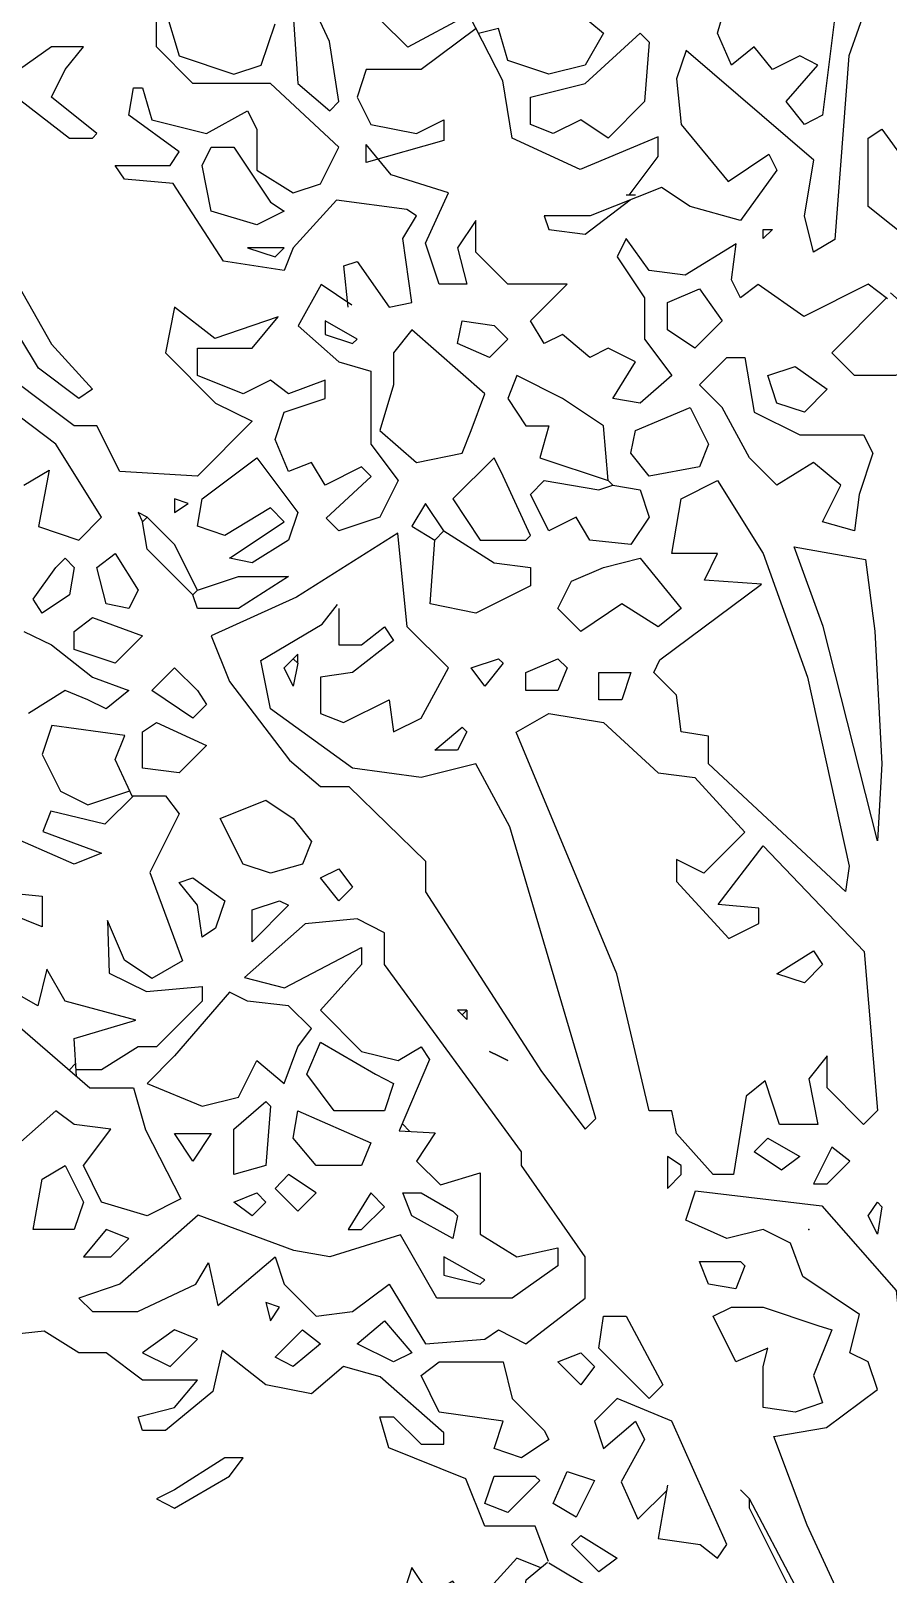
# Model space of a CAD drawing. Header units: metres. Extents: x -3.8 to 7.9, y -0.6 to 14.
# Drawn here: x 2.965 to 3.726, y 9.556 to 10.925 of the extents above; entities that cross this region are included whole.
import ezdxf

# ---------------------------------------------------------------- set-up
doc = ezdxf.new("R2010")
doc.units = ezdxf.units.M
doc.layers.add('ceco.net 88 green shadow', color=102, linetype='Continuous')
doc.layers.add('ceco.net 88 pair trees', color=7, linetype='Continuous')

msp = doc.modelspace()

# ---------------------------------------------------------------- linework, layer by layer
at = {"layer": 'ceco.net 88 green shadow', "linetype": 'Continuous'}
for p, q in [((3.4573, 10.8785), (3.5059, 10.9231)), ((3.5059, 10.9231), (3.514, 10.915)), ((2.9834, 10.9109), (2.9551, 10.8907)), ((3.0118, 10.9109), (2.9834, 10.9109)), ((2.9956, 10.8907), (3.0118, 10.9109)), ((3.514, 10.915), (3.5099, 10.8623)), ((2.9834, 10.8664), (2.9956, 10.8907)), ((2.947, 10.8704), (2.9996, 10.8299)), ((3.4087, 10.8664), (3.4573, 10.8785)), ((3.0239, 10.834), (2.9834, 10.8664)), ((3.4087, 10.8421), (3.4087, 10.8664)), ((3.5099, 10.8623), (3.4775, 10.8299)), ((3.4289, 10.834), (3.4087, 10.8421)), ((3.4532, 10.8461), (3.4289, 10.834)), ((3.4775, 10.8299), (3.4532, 10.8461)), ((2.9996, 10.8299), (3.0199, 10.8299)), ((3.0199, 10.8299), (3.0239, 10.834)), ((3.1171, 10.8056), (3.1252, 10.8218)), ((3.1252, 10.8218), (3.1454, 10.8218)), ((3.1454, 10.8218), (3.1778, 10.7732)), ((3.1252, 10.7651), (3.1171, 10.8056)), ((3.1778, 10.7732), (3.19, 10.7651)), ((3.1657, 10.753), (3.1252, 10.7651)), ((3.19, 10.7651), (3.1657, 10.753)), ((3.6233, 10.7489), (3.6152, 10.7408)), ((3.6152, 10.7408), (3.6152, 10.7489)), ((3.6152, 10.7489), (3.6233, 10.7489)), ((3.19, 10.7327), (3.1576, 10.7327)), ((3.1576, 10.7327), (3.1819, 10.7246)), ((3.1819, 10.7246), (3.19, 10.7327)), ((3.5302, 10.6841), (3.5585, 10.6963)), ((3.5585, 10.6963), (3.5788, 10.6679)), ((3.5302, 10.6598), (3.5302, 10.6841)), ((3.2548, 10.6517), (3.2264, 10.6679)), ((3.2264, 10.6679), (3.2264, 10.6558)), ((3.3439, 10.6477), (3.3479, 10.6679)), ((3.3479, 10.6679), (3.3763, 10.6639)), ((3.3763, 10.6639), (3.3884, 10.6517)), ((3.5788, 10.6679), (3.5545, 10.6436)), ((3.2264, 10.6558), (3.2507, 10.6477)), ((3.2507, 10.6477), (3.2548, 10.6517)), ((3.3034, 10.6598), (3.2872, 10.6396)), ((3.3682, 10.6031), (3.3034, 10.6598)), ((3.3884, 10.6517), (3.3722, 10.6355)), ((3.5545, 10.6436), (3.5302, 10.6598)), ((3.2872, 10.6396), (3.2872, 10.6112)), ((3.3722, 10.6355), (3.3439, 10.6477)), ((3.5585, 10.6112), (3.5828, 10.6355)), ((3.5828, 10.6355), (3.599, 10.6355)), ((3.599, 10.6355), (3.6071, 10.5869)), ((3.6193, 10.6193), (3.6436, 10.6274)), ((3.6436, 10.6274), (3.6719, 10.6072)), ((3.2872, 10.6112), (3.275, 10.5707)), ((3.3965, 10.6193), (3.3884, 10.5991)), ((3.437, 10.5991), (3.3965, 10.6193)), ((3.5788, 10.591), (3.5585, 10.6112)), ((3.6274, 10.595), (3.6193, 10.6193)), ((3.356, 10.5707), (3.3682, 10.6031)), ((3.3884, 10.5991), (3.4046, 10.5748)), ((3.4735, 10.5748), (3.437, 10.5991)), ((3.6517, 10.5869), (3.6274, 10.595)), ((3.6719, 10.6072), (3.6517, 10.5869)), ((3.5018, 10.5707), (3.5504, 10.591)), ((3.5504, 10.591), (3.5666, 10.5586)), ((3.6031, 10.5464), (3.5788, 10.591)), ((3.6071, 10.5869), (3.6476, 10.5667)), ((3.275, 10.5707), (3.3074, 10.5424)), ((3.3479, 10.5505), (3.356, 10.5707)), ((3.4046, 10.5748), (3.4249, 10.5748)), ((3.4249, 10.5748), (3.4168, 10.5464)), ((3.4775, 10.5262), (3.4735, 10.5748)), ((3.4978, 10.5505), (3.5018, 10.5707)), ((3.5666, 10.5586), (3.5585, 10.5383)), ((3.6476, 10.5667), (3.6841, 10.5667)), ((3.6841, 10.5667), (3.7043, 10.5667)), ((3.7043, 10.5667), (3.7124, 10.5505)), ((3.1171, 10.51), (3.1657, 10.5464)), ((3.1657, 10.5464), (3.2021, 10.4978)), ((3.3074, 10.5424), (3.3479, 10.5505)), ((3.3763, 10.5464), (3.3398, 10.51)), ((3.3844, 10.5302), (3.3763, 10.5464)), ((3.4168, 10.5464), (3.4775, 10.5262)), ((3.514, 10.5302), (3.4978, 10.5505)), ((3.6274, 10.5221), (3.6031, 10.5464)), ((3.6598, 10.5424), (3.6274, 10.5221)), ((3.6841, 10.5221), (3.6598, 10.5424)), ((3.7124, 10.5505), (3.7003, 10.514)), ((3.4087, 10.4776), (3.3844, 10.5302)), ((3.4087, 10.514), (3.4208, 10.5262)), ((3.4208, 10.5262), (3.4694, 10.5181)), ((3.4816, 10.5221), (3.4775, 10.5262)), ((3.5585, 10.5383), (3.514, 10.5302)), ((3.4249, 10.4816), (3.4087, 10.514)), ((3.4694, 10.5181), (3.4816, 10.5221)), ((3.4816, 10.5221), (3.5059, 10.5181)), ((3.5059, 10.5181), (3.514, 10.4938)), ((3.6679, 10.4897), (3.6841, 10.5221)), ((3.7003, 10.514), (3.6962, 10.4816)), ((3.1049, 10.5059), (3.0928, 10.51)), ((3.0928, 10.51), (3.0928, 10.4978)), ((3.0928, 10.4978), (3.1049, 10.5059)), ((3.113, 10.4857), (3.1171, 10.51)), ((3.1778, 10.5019), (3.1373, 10.4776)), ((3.19, 10.4897), (3.1778, 10.5019)), ((3.3155, 10.5059), (3.3034, 10.4857)), ((3.3317, 10.4816), (3.3155, 10.5059)), ((3.3398, 10.51), (3.3641, 10.4735)), ((3.0685, 10.4938), (3.0604, 10.4978)), ((3.0604, 10.4978), (3.0644, 10.4897)), ((3.0685, 10.4938), (3.0644, 10.4897)), ((3.0685, 10.4654), (3.0644, 10.4897)), ((3.0928, 10.4695), (3.0685, 10.4938)), ((3.1373, 10.4776), (3.113, 10.4857)), ((3.1414, 10.4573), (3.19, 10.4897)), ((3.2021, 10.4978), (3.194, 10.4735)), ((3.3034, 10.4857), (3.3236, 10.4735)), ((3.4492, 10.4938), (3.4249, 10.4816)), ((3.4613, 10.4735), (3.4492, 10.4938)), ((3.514, 10.4938), (3.4978, 10.4695)), ((3.6962, 10.4816), (3.6679, 10.4897)), ((3.194, 10.4735), (3.1616, 10.4533)), ((3.3196, 10.4168), (3.3236, 10.4735)), ((3.3317, 10.4816), (3.3236, 10.4735)), ((3.3317, 10.4816), (3.3763, 10.4533)), ((3.3641, 10.4735), (3.4046, 10.4735)), ((3.4046, 10.4735), (3.4087, 10.4776)), ((3.4978, 10.4695), (3.4613, 10.4735)), ((3.0239, 10.4492), (3.0401, 10.4614)), ((3.0401, 10.4614), (3.0604, 10.429)), ((3.109, 10.4249), (3.0685, 10.4654)), ((3.113, 10.429), (3.0928, 10.4695)), ((2.9672, 10.4209), (2.9875, 10.4492)), ((2.9875, 10.4492), (2.9956, 10.4573)), ((2.9956, 10.4573), (3.0037, 10.4492)), ((3.0037, 10.4492), (2.9996, 10.4249)), ((3.032, 10.4168), (3.0239, 10.4492)), ((3.1616, 10.4533), (3.1414, 10.4573)), ((3.3763, 10.4533), (3.4087, 10.4492)), ((3.4087, 10.4492), (3.4087, 10.433)), ((3.4451, 10.4371), (3.4735, 10.4492)), ((3.4735, 10.4492), (3.5059, 10.4573)), ((3.5059, 10.4573), (3.5423, 10.4128)), ((3.113, 10.429), (3.1495, 10.4411)), ((3.1495, 10.4411), (3.1778, 10.4411)), ((3.194, 10.4411), (3.1495, 10.4128)), ((3.1778, 10.4411), (3.194, 10.4411)), ((3.4087, 10.433), (3.3601, 10.4087)), ((3.433, 10.4128), (3.4451, 10.4371)), ((2.9753, 10.4087), (2.9672, 10.4209)), ((2.9996, 10.4249), (2.9753, 10.4087)), ((3.0523, 10.4128), (3.032, 10.4168)), ((3.0604, 10.429), (3.0523, 10.4128)), ((3.113, 10.429), (3.109, 10.4249)), ((3.113, 10.4128), (3.109, 10.4249)), ((3.3601, 10.4087), (3.3196, 10.4168)), ((3.4897, 10.4168), (3.4532, 10.3925)), ((3.5221, 10.3966), (3.4897, 10.4168)), ((3.0037, 10.3925), (3.0199, 10.4047)), ((3.0199, 10.4047), (3.0644, 10.3885)), ((3.1495, 10.4128), (3.113, 10.4128)), ((3.4532, 10.3925), (3.433, 10.4128)), ((3.5423, 10.4128), (3.5221, 10.3966)), ((2.9591, 10.3925), (2.9834, 10.3804)), ((3.0037, 10.3763), (3.0037, 10.3925)), ((2.9834, 10.3804), (3.0199, 10.352)), ((3.0401, 10.3642), (3.0037, 10.3763)), ((3.0644, 10.3885), (3.0401, 10.3642)), ((3.19, 10.3601), (3.1981, 10.3682)), ((3.2021, 10.3723), (3.1981, 10.3682)), ((3.2021, 10.3642), (3.1981, 10.3682)), ((3.2021, 10.3642), (3.1981, 10.3439)), ((3.2021, 10.3642), (3.2021, 10.3723)), ((3.356, 10.3601), (3.3803, 10.3682)), ((3.3844, 10.3642), (3.3682, 10.3439)), ((3.3803, 10.3682), (3.3844, 10.3642)), ((3.4046, 10.3561), (3.433, 10.3682)), ((3.433, 10.3682), (3.4411, 10.3601)), ((3.0199, 10.352), (3.0523, 10.3399)), ((3.0725, 10.3399), (3.0928, 10.3601)), ((3.0928, 10.3601), (3.113, 10.3399)), ((3.1981, 10.3439), (3.19, 10.3601)), ((3.3682, 10.3439), (3.356, 10.3601)), ((3.4046, 10.3399), (3.4046, 10.3561)), ((3.4411, 10.3601), (3.433, 10.3399)), ((3.4694, 10.3318), (3.4694, 10.3561)), ((3.4694, 10.3561), (3.4978, 10.3561)), ((3.4978, 10.3561), (3.4897, 10.3318)), ((2.9956, 10.3399), (2.9632, 10.3196)), ((3.0158, 10.3318), (2.9956, 10.3399)), ((3.0523, 10.3399), (3.032, 10.3237)), ((3.109, 10.3156), (3.0725, 10.3399)), ((3.113, 10.3399), (3.1211, 10.3277)), ((3.433, 10.3399), (3.4046, 10.3399)), ((3.032, 10.3237), (3.0158, 10.3318)), ((3.1211, 10.3277), (3.109, 10.3156)), ((3.4897, 10.3318), (3.4694, 10.3318)), ((3.0644, 10.3034), (3.0766, 10.3115)), ((3.0766, 10.3115), (3.1211, 10.2913)), ((3.3236, 10.2872), (3.3479, 10.3075)), ((3.3479, 10.3075), (3.352, 10.3034)), ((3.0644, 10.271), (3.0644, 10.3034)), ((3.352, 10.3034), (3.3439, 10.2872)), ((3.1211, 10.2913), (3.0968, 10.267)), ((3.3439, 10.2872), (3.3236, 10.2872)), ((3.0968, 10.267), (3.0644, 10.271)), ((3.1333, 10.2265), (3.1738, 10.2427)), ((3.1738, 10.2427), (3.1981, 10.2265)), ((3.1535, 10.186), (3.1333, 10.2265)), ((3.1981, 10.2265), (3.2143, 10.2062)), ((3.2143, 10.2062), (3.2062, 10.186)), ((3.1778, 10.1779), (3.1535, 10.186)), ((3.2062, 10.186), (3.1778, 10.1779)), ((3.0968, 10.1698), (3.109, 10.1738)), ((3.109, 10.1738), (3.1373, 10.1536)), ((3.2224, 10.1738), (3.2386, 10.1819)), ((3.2386, 10.1536), (3.2224, 10.1738)), ((3.2386, 10.1819), (3.2507, 10.1657)), ((3.113, 10.1495), (3.0968, 10.1698)), ((3.2507, 10.1657), (3.2386, 10.1536)), ((3.1171, 10.1212), (3.113, 10.1495)), ((3.1373, 10.1536), (3.1292, 10.1293)), ((3.1616, 10.1455), (3.1859, 10.1536)), ((3.194, 10.1495), (3.1616, 10.1171)), ((3.1616, 10.1171), (3.1616, 10.1455)), ((3.1859, 10.1536), (3.194, 10.1495)), ((3.1292, 10.1293), (3.1171, 10.1212)), ((3.6274, 10.0888), (3.6598, 10.109)), ((3.6598, 10.109), (3.6679, 10.0969)), ((3.6517, 10.0807), (3.6274, 10.0888)), ((3.6679, 10.0969), (3.6517, 10.0807)), ((3.1414, 10.0726), (3.0928, 10.0159)), ((3.1576, 10.0645), (3.1414, 10.0726)), ((3.194, 10.0604), (3.1576, 10.0645)), ((3.2143, 10.0402), (3.194, 10.0604)), ((3.352, 10.0564), (3.3439, 10.0564)), ((3.3439, 10.0564), (3.3479, 10.0523)), ((3.352, 10.0564), (3.3479, 10.0523)), ((3.352, 10.0483), (3.3479, 10.0523)), ((3.352, 10.0564), (3.352, 10.0483)), ((3.2021, 10.024), (3.2143, 10.0402)), ((3.19, 9.9916), (3.2021, 10.024)), ((3.2102, 9.9997), (3.2224, 10.028)), ((3.2224, 10.028), (3.271, 9.9997)), ((3.3803, 10.0159), (3.3722, 10.0199)), ((3.3722, 10.0199), (3.3803, 10.0159)), ((3.0928, 10.0159), (3.0685, 9.9916)), ((3.1495, 9.9794), (3.1657, 10.0118)), ((3.1657, 10.0118), (3.19, 9.9916)), ((3.3803, 10.0159), (3.3884, 10.0118)), ((3.3884, 10.0118), (3.3803, 10.0159)), ((3.2345, 9.9673), (3.2102, 9.9997)), ((3.271, 9.9997), (3.2872, 9.9916)), ((3.0685, 9.9916), (3.1171, 9.9713)), ((3.1171, 9.9713), (3.1495, 9.9794)), ((3.2872, 9.9916), (3.2791, 9.9673)), ((3.1454, 9.9511), (3.1738, 9.9754)), ((3.1738, 9.9754), (3.1778, 9.9713)), ((3.1778, 9.9713), (3.1738, 9.9187)), ((3.1981, 9.943), (3.2021, 9.9673)), ((3.2021, 9.9673), (3.2669, 9.9389)), ((3.2791, 9.9673), (3.2345, 9.9673)), ((3.109, 9.9227), (3.0928, 9.947)), ((3.0928, 9.947), (3.1252, 9.947)), ((3.1252, 9.947), (3.109, 9.9227)), ((3.1454, 9.9106), (3.1454, 9.9511)), ((3.2183, 9.9187), (3.1981, 9.943)), ((3.2669, 9.9389), (3.2588, 9.9187)), ((3.6071, 9.9308), (3.6193, 9.943)), ((3.6193, 9.943), (3.6476, 9.9268)), ((3.5423, 9.9187), (3.5302, 9.9268)), ((3.5302, 9.9268), (3.5302, 9.8984)), ((3.6314, 9.9146), (3.6071, 9.9308)), ((3.6476, 9.9268), (3.6314, 9.9146)), ((3.676, 9.9349), (3.6598, 9.9025)), ((3.6922, 9.9227), (3.676, 9.9349)), ((2.9753, 9.9065), (2.9956, 9.9187)), ((2.9956, 9.9187), (3.0118, 9.8863)), ((3.1738, 9.9187), (3.1454, 9.9106)), ((3.194, 9.9106), (3.1819, 9.8984)), ((3.2183, 9.8944), (3.194, 9.9106)), ((3.2588, 9.9187), (3.2183, 9.9187)), ((3.5302, 9.8984), (3.5423, 9.9106)), ((3.5423, 9.9106), (3.5423, 9.9187)), ((3.6719, 9.9025), (3.6922, 9.9227)), ((2.9672, 9.862), (2.9753, 9.9065)), ((3.1819, 9.8984), (3.2021, 9.8782)), ((3.6598, 9.9025), (3.6719, 9.9025)), ((3.0118, 9.8863), (3.0037, 9.862)), ((3.1454, 9.8863), (3.1657, 9.8944)), ((3.1616, 9.8741), (3.1454, 9.8863)), ((3.1738, 9.8863), (3.1616, 9.8741)), ((3.1657, 9.8944), (3.1738, 9.8863)), ((3.2021, 9.8782), (3.2183, 9.8944)), ((3.2669, 9.8944), (3.2467, 9.862)), ((3.2791, 9.8822), (3.2669, 9.8944)), ((3.3034, 9.8741), (3.2953, 9.8944)), ((3.2953, 9.8944), (3.3115, 9.8944)), ((3.3115, 9.8944), (3.3398, 9.8782)), ((3.7084, 9.8741), (3.7165, 9.8863)), ((3.7165, 9.8863), (3.7205, 9.8822)), ((3.2588, 9.862), (3.2791, 9.8822)), ((3.3398, 9.8539), (3.3034, 9.8741)), ((3.3398, 9.8782), (3.3439, 9.8741)), ((3.3439, 9.8741), (3.3398, 9.8539)), ((3.7165, 9.8579), (3.7084, 9.8741)), ((3.7205, 9.8822), (3.7165, 9.8579)), ((3.0037, 9.862), (2.9672, 9.862)), ((3.032, 9.862), (3.0118, 9.8377)), ((3.0523, 9.8539), (3.032, 9.862)), ((3.2467, 9.862), (3.2588, 9.862)), ((3.0361, 9.8377), (3.0523, 9.8539)), ((3.0118, 9.8377), (3.0361, 9.8377)), ((3.3682, 9.8174), (3.3317, 9.8377)), ((3.3317, 9.8377), (3.3317, 9.8215)), ((3.5666, 9.8134), (3.5585, 9.8336)), ((3.5585, 9.8336), (3.595, 9.8336)), ((3.599, 9.8296), (3.5909, 9.8093)), ((3.595, 9.8336), (3.599, 9.8296)), ((3.3317, 9.8215), (3.3641, 9.8134)), ((3.3641, 9.8134), (3.3682, 9.8174)), ((3.5909, 9.8093), (3.5666, 9.8134)), ((3.1859, 9.7931), (3.1738, 9.7972)), ((3.1738, 9.7972), (3.1778, 9.781)), ((3.1778, 9.781), (3.1859, 9.7931)), ((3.5707, 9.785), (3.5869, 9.7931)), ((3.5869, 9.7931), (3.6152, 9.7931)), ((3.6152, 9.7931), (3.6638, 9.7769)), ((3.2548, 9.7607), (3.2791, 9.781)), ((3.2791, 9.781), (3.3034, 9.7526)), ((3.4694, 9.7567), (3.4735, 9.785)), ((3.4735, 9.785), (3.4937, 9.785)), ((3.4937, 9.785), (3.5261, 9.7243)), ((3.5909, 9.7445), (3.5707, 9.785)), ((3.6638, 9.7769), (3.676, 9.7729)), ((3.0928, 9.7729), (3.0644, 9.7526)), ((3.0887, 9.7405), (3.113, 9.7648)), ((3.113, 9.7648), (3.0928, 9.7729)), ((3.1819, 9.7486), (3.2062, 9.7729)), ((3.2224, 9.7607), (3.1981, 9.7405)), ((3.2062, 9.7729), (3.2224, 9.7607)), ((3.2872, 9.7445), (3.2548, 9.7607)), ((3.676, 9.7729), (3.6598, 9.7324)), ((3.0644, 9.7526), (3.0887, 9.7405)), ((3.1981, 9.7405), (3.1819, 9.7486)), ((3.3034, 9.7526), (3.2872, 9.7445)), ((3.433, 9.7445), (3.4532, 9.7526)), ((3.4532, 9.7526), (3.4654, 9.7405)), ((3.514, 9.7121), (3.4694, 9.7567)), ((3.6193, 9.7567), (3.5909, 9.7445)), ((3.6152, 9.7405), (3.6193, 9.7567)), ((3.3115, 9.7324), (3.3277, 9.7445)), ((3.3277, 9.7), (3.3115, 9.7324)), ((3.3277, 9.7445), (3.3844, 9.7445)), ((3.3844, 9.7445), (3.3925, 9.7121)), ((3.4532, 9.7243), (3.433, 9.7445)), ((3.4654, 9.7405), (3.4532, 9.7243)), ((3.6152, 9.704), (3.6152, 9.7405)), ((3.6598, 9.7324), (3.6679, 9.7081)), ((3.5261, 9.7243), (3.514, 9.7121)), ((3.3925, 9.7121), (3.4208, 9.6838)), ((3.6679, 9.7081), (3.6436, 9.7)), ((3.3844, 9.6919), (3.3277, 9.7)), ((3.3763, 9.6676), (3.3844, 9.6919)), ((3.6436, 9.7), (3.6152, 9.704)), ((3.4208, 9.6838), (3.4249, 9.6757)), ((3.4006, 9.6595), (3.3763, 9.6676)), ((3.4249, 9.6757), (3.4006, 9.6595)), ((3.1373, 9.6595), (3.0928, 9.6311)), ((3.1535, 9.6595), (3.1373, 9.6595)), ((3.1414, 9.6433), (3.1535, 9.6595)), ((3.0928, 9.6149), (3.1414, 9.6433)), ((3.3682, 9.619), (3.3763, 9.6433)), ((3.3763, 9.6433), (3.4127, 9.6433)), ((3.4168, 9.6392), (3.3884, 9.6109)), ((3.4127, 9.6433), (3.4168, 9.6392)), ((3.4289, 9.619), (3.4411, 9.6473)), ((3.4411, 9.6473), (3.4654, 9.6392)), ((3.4654, 9.6392), (3.4492, 9.6068)), ((3.0928, 9.6311), (3.0766, 9.623)), ((3.0766, 9.623), (3.0928, 9.6149)), ((3.6031, 9.623), (3.595, 9.6311)), ((3.595, 9.6311), (3.6031, 9.623)), ((3.6436, 9.5461), (3.6031, 9.623)), ((3.6031, 9.6149), (3.6031, 9.623)), ((3.3884, 9.6109), (3.3682, 9.619)), ((3.4492, 9.6068), (3.4289, 9.619)), ((3.6395, 9.542), (3.6031, 9.6149)), ((3.4451, 9.5825), (3.4532, 9.5906)), ((3.4694, 9.5582), (3.4451, 9.5825)), ((3.4532, 9.5906), (3.4856, 9.5704)), ((3.4856, 9.5704), (3.4694, 9.5582))]:
    msp.add_line(p, q, dxfattribs=at)
msp.add_point((3.6557, 9.862), dxfattribs=at)
at = {"layer": 'ceco.net 88 pair trees', "linetype": 'Continuous'}
for p, q in [((3.5018, 10.7793), (3.4937, 10.7793)), ((3.0049, 10.0092), (2.9992, 10.0033)), ((3.3013, 9.9492), (3.2949, 9.9557))]:
    msp.add_line(p, q, dxfattribs=at)
for points in [[(2.6898, 11.1302), (2.7366, 11.0525), (2.789, 11), (2.7728, 10.9595), (2.866, 10.8542), (2.9836, 10.6473), (3.0199, 10.6072), (3.0077, 10.5991), (2.9719, 10.626), (2.7965, 10.9166), (2.6918, 10.9919), (2.6594, 10.9919), (2.5622, 11.0365), (2.4784, 11.1003), (2.4205, 11.1256), (2.3931, 11.1118), (2.3245, 11.1193), (2.3071, 11.1134), (2.3289, 11.0871)], [(3.5152, 10.9624), (3.5059, 10.9717), (3.5059, 10.9597), (3.563, 10.9761), (3.599, 11.0243), (3.599, 11.0527), (3.6355, 11.0648), (3.6598, 11.0567), (3.676, 11.0365), (3.6476, 10.996), (3.68, 10.9474), (3.6679, 10.8502), (3.6517, 10.8421), (3.6355, 10.8623), (3.6638, 10.8947), (3.6476, 10.9028), (3.6233, 10.8907), (3.6071, 10.9109), (3.5869, 10.8947), (3.5747, 10.9231), (3.5832, 10.953), (3.5415, 10.9437), (3.5083, 10.9603)], [(3.1981, 10.9393), (3.2021, 10.8785), (3.2305, 10.8542), (3.2386, 10.8623), (3.2303, 10.9158), (3.1989, 10.9832)], [(3.4963, 10.7793), (3.5221, 10.8137), (3.5221, 10.8311), (3.4526, 10.802), (3.3925, 10.8299), (3.384, 10.8809), (3.354, 10.9395), (3.2997, 10.9105), (3.275, 10.9352), (3.2831, 10.9595), (3.3074, 10.9514), (3.3601, 10.9636), (3.3884, 10.9393), (3.4087, 10.9514), (3.4127, 10.9879), (3.4249, 10.9636), (3.4735, 10.9231), (3.4573, 10.8947), (3.4249, 10.8866), (3.3884, 10.8988), (3.3803, 10.9271), (3.3625, 10.9227)], [(3.7468, 10.9514), (3.7084, 10.9514), (3.6911, 10.9028), (3.6788, 10.74), (3.6598, 10.7287), (3.6517, 10.7611), (3.66, 10.8103), (3.5468, 10.9077), (3.5383, 10.8826), (3.5423, 10.8421), (3.5842, 10.7916), (3.6203, 10.8157), (3.6274, 10.8016), (3.595, 10.757), (3.5504, 10.7692), (3.5249, 10.7862), (3.4615, 10.7611), (3.4208, 10.7611), (3.4249, 10.7489), (3.4573, 10.7449), (3.497, 10.7752)], [(3.2467, 10.6801), (3.243, 10.7167), (3.2548, 10.7206), (3.2831, 10.6801), (3.3034, 10.6841), (3.2953, 10.7408), (3.3074, 10.7611), (3.2989, 10.7667), (3.2365, 10.775), (3.1981, 10.7327), (3.19, 10.7125), (3.1363, 10.7208), (3.0915, 10.7896), (3.0482, 10.7935), (3.0401, 10.8056), (3.0887, 10.8056), (3.0968, 10.8178), (3.0523, 10.8502), (3.0563, 10.8745), (3.0644, 10.8745), (3.0725, 10.8461), (3.1211, 10.834), (3.1576, 10.8542), (3.1657, 10.838), (3.1657, 10.8016), (3.1981, 10.7813), (3.2224, 10.7894), (3.2386, 10.8218), (3.1778, 10.8785), (3.109, 10.8785), (3.0766, 10.9109), (3.0766, 10.9433)], [(3.0847, 10.9433), (3.0968, 10.9028), (3.1454, 10.8866), (3.1697, 10.8947), (3.1819, 10.9312)], [(3.3603, 10.9271), (3.3115, 10.8907), (3.2629, 10.8907), (3.2548, 10.8664), (3.2669, 10.8421), (3.3074, 10.834), (3.3317, 10.8461), (3.3317, 10.8279), (3.2629, 10.8082), (3.2629, 10.8242)], [(3.7491, 10.7368), (3.7084, 10.7692), (3.7084, 10.8299), (3.7205, 10.838), (3.7408, 10.8097)], [(3.7256, 10.6874), (3.7084, 10.7003), (3.6513, 10.6718), (3.6108, 10.7001), (3.595, 10.6882), (3.5869, 10.7044), (3.5913, 10.7362), (3.5458, 10.7084), (3.514, 10.7125), (3.4937, 10.7408), (3.4856, 10.7246), (3.5099, 10.6882), (3.5099, 10.6517), (3.5342, 10.6193), (3.5059, 10.595), (3.4816, 10.5991), (3.5018, 10.6315), (3.4775, 10.6436), (3.4613, 10.6355), (3.437, 10.6558), (3.4208, 10.6477), (3.4087, 10.6679), (3.4411, 10.7003), (3.3884, 10.7003), (3.3601, 10.7287), (3.3601, 10.757), (3.3439, 10.7327), (3.352, 10.7003), (3.3277, 10.7003), (3.3155, 10.7368), (3.336, 10.7815), (3.2851, 10.7973), (3.2629, 10.8242)], [(3.2501, 10.6819), (3.2228, 10.7001), (3.2025, 10.6635), (3.2386, 10.6315), (3.2669, 10.6234), (3.2669, 10.5586), (3.2912, 10.5262), (3.275, 10.4938), (3.2386, 10.4816), (3.2272, 10.493), (3.2673, 10.5298), (3.2588, 10.5383), (3.2264, 10.5221), (3.2143, 10.5424), (3.194, 10.5343), (3.1819, 10.5626), (3.19, 10.5869), (3.2264, 10.5991), (3.2264, 10.6153), (3.194, 10.6031), (3.1778, 10.6153), (3.1535, 10.6031), (3.113, 10.6193), (3.113, 10.6436), (3.1616, 10.6436), (3.1847, 10.6716), (3.1286, 10.6521), (3.0928, 10.6801), (3.0847, 10.6396), (3.1292, 10.595), (3.1616, 10.5788), (3.113, 10.5302), (3.0442, 10.5343), (3.0239, 10.5748), (3.0037, 10.5748), (2.9227, 10.6355)], [(3.7282, 10.6926), (3.7671, 10.6582), (3.8862, 10.6687), (3.9036, 10.6339), (3.9593, 10.6307), (3.9554, 10.6074), (3.9212, 10.595), (3.8866, 10.595), (3.8461, 10.6315), (3.8339, 10.595), (3.8467, 10.565), (3.921, 10.5563), (3.9394, 10.4614), (3.9437, 10.331), (3.904, 10.2589), (3.8862, 10.2589), (3.8165, 10.5219), (3.8177, 10.5788), (3.7853, 10.6031), (3.7691, 10.6355), (3.7327, 10.6193), (3.6962, 10.6193), (3.676, 10.6396), (3.7246, 10.6882)], [(2.9591, 10.5221), (2.9814, 10.5355), (2.9721, 10.4855), (3.0077, 10.4735), (3.028, 10.4938), (2.9875, 10.5586), (2.9227, 10.6072)], [(3.5235, 10.3672), (3.6138, 10.4344), (3.563, 10.4379), (3.5747, 10.4614), (3.5342, 10.4614), (3.5423, 10.51), (3.5747, 10.5262), (3.6152, 10.4614), (3.6545, 10.3518), (3.6914, 10.1841), (3.6881, 10.1617), (3.5666, 10.2751), (3.5666, 10.2994), (3.5423, 10.3034), (3.5383, 10.3358), (3.518, 10.3561), (3.5235, 10.3672)], [(3.2386, 10.4128), (3.2386, 10.3804), (3.2588, 10.3804), (3.2791, 10.3966), (3.2872, 10.3844), (3.2507, 10.3561), (3.2224, 10.352), (3.2224, 10.3196), (3.2426, 10.3115), (3.2831, 10.3318), (3.2872, 10.3034), (3.3115, 10.3156), (3.3358, 10.3601), (3.2993, 10.3966), (3.291, 10.4796), (3.2009, 10.4229), (3.1252, 10.3885), (3.1414, 10.348), (3.1948, 10.2781), (3.2224, 10.2548), (3.2473, 10.2548), (3.3155, 10.1886), (3.3155, 10.1615), (3.4184, 10.0021), (3.4573, 9.9511), (3.4666, 9.9604), (3.3904, 10.219), (3.3601, 10.2751), (3.3115, 10.2629), (3.2507, 10.271), (3.1778, 10.3237), (3.1693, 10.3666), (3.2236, 10.399), (3.2373, 10.4162)], [(3.6428, 10.4676), (3.7059, 10.4563), (3.7144, 10.3927), (3.7205, 10.2751), (3.7165, 10.2068), (3.6683, 10.3968), (3.6428, 10.4676)], [(3.0553, 10.2457), (3.0399, 10.2789), (3.0486, 10.3), (2.9838, 10.3091), (2.9753, 10.2832), (2.9915, 10.2508), (3.0158, 10.2386), (3.0529, 10.251)], [(3.6, 9.9802), (3.5889, 9.9106), (3.5707, 9.9106), (3.5383, 9.947), (3.5342, 9.9673), (3.514, 9.9673), (3.4854, 10.0888), (3.3959, 10.303), (3.4249, 10.3196), (3.4735, 10.3115), (3.5221, 10.267), (3.5545, 10.2629), (3.599, 10.2143), (3.5626, 10.1779), (3.5383, 10.19), (3.5383, 10.1706), (3.5848, 10.1202), (3.6112, 10.1333), (3.6112, 10.1471), (3.5753, 10.1503), (3.6152, 10.2022), (3.7047, 10.1086), (3.7167, 9.9675), (3.7043, 9.9551), (3.6719, 9.9875), (3.6719, 10.0159), (3.6557, 9.9956), (3.6638, 9.9551), (3.6296, 9.9551), (3.6168, 9.9938), (3.6, 9.9802)], [(3.0563, 10.2467), (3.031, 10.2214), (2.9828, 10.2329), (2.9757, 10.2149), (3.028, 10.1957), (3.0037, 10.186), (2.9389, 10.2143)], [(3.0551, 10.2467), (3.0847, 10.2467), (3.0968, 10.2305), (3.0709, 10.1785), (3.0998, 10.1003), (3.0725, 10.0847), (3.0482, 10.1009), (3.0332, 10.1359), (3.0348, 10.0894), (3.0679, 10.073), (3.1171, 10.0774), (3.1171, 10.0645), (3.0766, 10.024), (3.0604, 10.024), (3.028, 10.0037), (3.0055, 10.0037)], [(2.9368, 10.1615), (2.9753, 10.1576), (2.9753, 10.1305), (2.8777, 10.1698)], [(3.319, 10.0128), (3.2922, 9.9496), (3.324, 9.9478), (3.3074, 9.9227), (3.3289, 9.9015), (3.3641, 9.9122), (3.3641, 9.8579), (3.3965, 9.8377), (3.433, 9.8458), (3.433, 9.8296), (3.3925, 9.8012), (3.3256, 9.8012), (3.2934, 9.8573), (3.2305, 9.8377), (3.1987, 9.8433), (3.1136, 9.8747), (3.0442, 9.8134), (3.0077, 9.8012), (3.0199, 9.7891), (3.06, 9.7891), (3.1116, 9.8136), (3.1229, 9.8324), (3.131, 9.7945), (3.1819, 9.8377), (3.19, 9.8134), (3.2183, 9.785), (3.2507, 9.7891), (3.2831, 9.8134), (3.3155, 9.7607), (3.3682, 9.7648), (3.3803, 9.7729), (3.4046, 9.7607), (3.4573, 9.8012), (3.4573, 9.8377), (3.4006, 9.9187), (3.4006, 9.9308), (3.2791, 10.0969), (3.2791, 10.1252), (3.2548, 10.1374), (3.2086, 10.1331), (3.1547, 10.0855), (3.1904, 10.0764), (3.2588, 10.1121), (3.2588, 10.0969), (3.2224, 10.0564), (3.2588, 10.0199), (3.2912, 10.0118), (3.3115, 10.024), (3.319, 10.0128)], [(3.0057, 9.9976), (3.0035, 10.0313), (3.0583, 10.0477), (2.9956, 10.0645), (2.9794, 10.0928), (2.9713, 10.0604), (2.9429, 10.0766), (2.9356, 10.0584), (3.0174, 9.9875), (3.0563, 9.9875), (3.067, 9.9503), (3.0982, 9.8891), (3.0685, 9.8741), (3.028, 9.8863), (3.0118, 9.9187), (3.0361, 9.9511), (3.0037, 9.9551), (2.9875, 9.9673), (2.951, 9.9349), (2.9267, 9.947), (2.9105, 9.9956), (2.9235, 10.0345), (2.8652, 10.0422), (2.8575, 10.0616)], [(3.7331, 9.8079), (3.7685, 9.4695), (3.761, 9.4286), (3.7489, 9.4286), (3.7205, 9.4894), (3.6922, 9.5177), (3.6543, 9.5997), (3.6247, 9.6783), (3.6715, 9.6864), (3.7165, 9.7202), (3.7084, 9.7445), (3.6922, 9.7526), (3.7007, 9.7866), (3.6504, 9.8203), (3.6395, 9.8498), (3.6152, 9.862), (3.5828, 9.8539), (3.5464, 9.8701), (3.5551, 9.8964), (3.6671, 9.883), (3.7331, 9.8079)], [(3.4245, 9.5675), (3.4127, 9.5987), (3.3682, 9.5987), (3.3514, 9.6408), (3.2829, 9.6684), (3.275, 9.6959), (3.2872, 9.6959), (3.3115, 9.6716), (3.3317, 9.6716), (3.3317, 9.6815), (3.2752, 9.7312), (3.2426, 9.7405), (3.2143, 9.7162), (3.1738, 9.7243), (3.1349, 9.7546), (3.1268, 9.7182), (3.0847, 9.6838), (3.0644, 9.6838), (3.0604, 9.6959), (3.0928, 9.704), (3.113, 9.7283), (3.0644, 9.7283), (3.032, 9.7526), (3.0077, 9.7526), (2.9771, 9.7719), (2.8945, 9.7629)], [(3.5302, 9.6352), (3.5219, 9.5878), (3.5593, 9.5827), (3.5747, 9.5704), (3.5828, 9.5825), (3.5342, 9.6919), (3.4856, 9.7121), (3.4654, 9.6919), (3.4735, 9.6676), (3.5018, 9.6919), (3.5099, 9.6757), (3.4891, 9.6382), (3.504, 9.605), (3.5298, 9.6307)], [(3.4178, 9.5619), (3.3965, 9.5704), (3.356, 9.5258), (3.3398, 9.5501), (3.3196, 9.538), (3.3034, 9.5623), (3.2949, 9.5365), (3.4032, 9.4732), (3.4315, 9.4732), (3.4646, 9.5181), (3.4492, 9.5258), (3.4249, 9.5137), (3.4006, 9.5258), (3.4048, 9.5511), (3.4236, 9.5669)], [(3.4249, 9.5663), (3.4654, 9.542)]]:
    msp.add_lwpolyline(points, dxfattribs=at)

doc.saveas('drawing.dxf')
